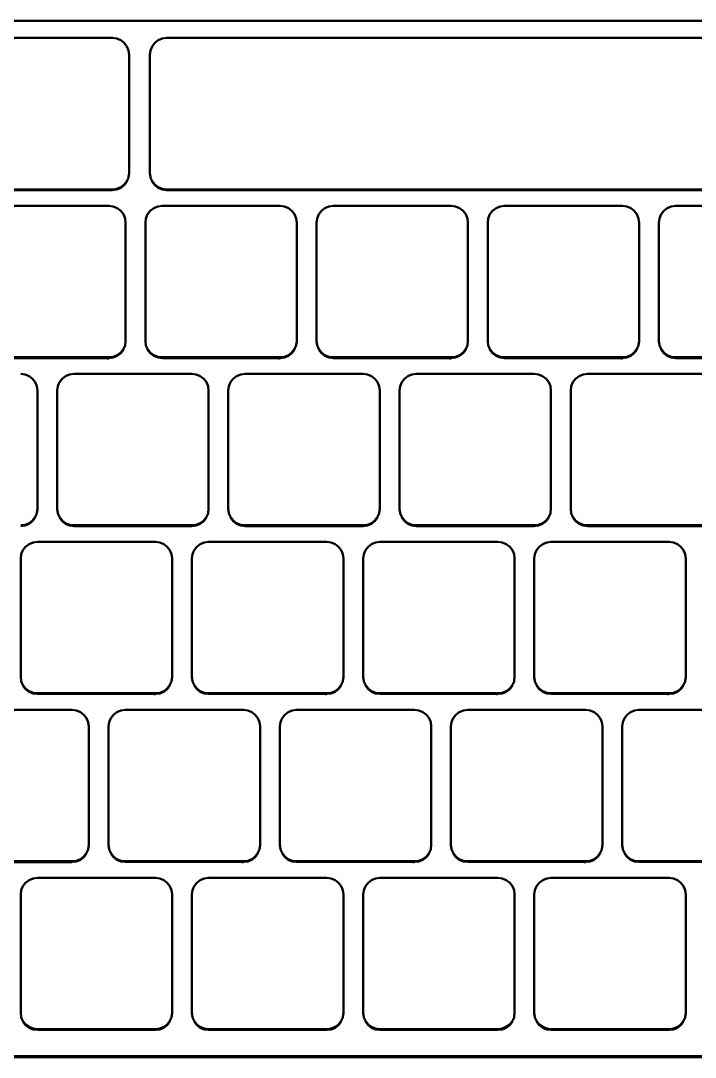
# Model space of a CAD drawing. Header units: millimetres. Extents: x 0 to 460473, y -68369 to 85219.
# Drawn here: x 228476.5 to 228551.7, y -33081 to -32965.4 of the extents above; entities that cross this region are included whole.
import ezdxf

# ---------------------------------------------------------------- set-up
doc = ezdxf.new("R2010")
doc.units = ezdxf.units.MM
doc.header["$LTSCALE"] = 50
doc.layers.add('fur', color=6, linetype='Continuous')

msp = doc.modelspace()

# ---------------------------------------------------------------- linework, layer by layer
at = {"layer": 'fur', "color": 40, "lineweight": 50, "true_color": 0xf8d731}
for p, q in [((228679.43591157, -32965.44589769), (228414.8865523, -32965.44589769)), ((228486.70465612, -32967.37184778), (228468.63289691, -32967.37184778)), ((228487.18712598, -32967.43529031), (228486.70465612, -32967.37184778)), ((228487.63671631, -32967.6212944), (228487.18712598, -32967.43529031)), ((228488.02278829, -32967.91718417), (228487.63671631, -32967.6212944)), ((228488.31903174, -32968.30279523), (228488.02278829, -32967.91718417)), ((228491.11852129, -32968.30279523), (228491.41476474, -32967.91718417)), ((228491.41476474, -32967.91718417), (228491.80083671, -32967.6212944)), ((228491.80083671, -32967.6212944), (228492.25042705, -32967.43529031)), ((228492.25042705, -32967.43529031), (228492.73289691, -32967.37184778)), ((228582.30465612, -32967.37184778), (228492.73289691, -32967.37184778)), ((228488.50525815, -32968.75184882), (228488.31903174, -32968.30279523)), ((228488.56877651, -32969.23374268), (228488.50525815, -32968.75184882)), ((228490.86877651, -32969.23374268), (228490.93229487, -32968.75184882)), ((228490.93229487, -32968.75184882), (228491.11852129, -32968.30279523)), ((228488.56877651, -32982.46793624), (228488.56877651, -32969.23374268)), ((228490.86877651, -32969.23374268), (228490.86877651, -32982.46793624)), ((228488.31903174, -32983.32072406), (228488.50525815, -32982.9498301)), ((228488.50525815, -32982.87167047), (228488.56877651, -32982.46793624)), ((228488.50525815, -32982.9498301), (228488.50525815, -32982.87167047)), ((228490.86877651, -32982.46793624), (228490.93229487, -32982.87167047)), ((228490.93229487, -32982.87167047), (228490.93229487, -32982.9498301)), ((228490.93229487, -32982.9498301), (228491.11852129, -32983.32072406)), ((228487.18712598, -32984.18822898), (228487.63671631, -32984.00222489)), ((228487.18712598, -32984.26638861), (228487.63671631, -32984.08038452)), ((228487.63671631, -32984.00222489), (228488.02278829, -32983.70633512)), ((228487.63671631, -32984.08038452), (228488.02278829, -32983.78449475)), ((228488.02278829, -32983.70633512), (228488.31903174, -32983.32072406)), ((228488.02278829, -32983.78449475), (228488.31903174, -32983.39888369)), ((228488.31903174, -32983.39888369), (228488.31903174, -32983.32072406)), ((228491.11852129, -32983.32072406), (228491.41476474, -32983.70633512)), ((228491.11852129, -32983.32072406), (228491.11852129, -32983.39888369)), ((228491.11852129, -32983.39888369), (228491.41476474, -32983.78449475)), ((228491.41476474, -32983.70633512), (228491.80083671, -32984.00222489)), ((228491.41476474, -32983.78449475), (228491.80083671, -32984.08038452)), ((228491.80083671, -32984.00222489), (228492.25042705, -32984.18822898)), ((228491.80083671, -32984.08038452), (228492.25042705, -32984.26638861)), ((228468.63289691, -32984.25167151), (228486.70465612, -32984.25167151)), ((228468.63289691, -32984.32983114), (228486.70465612, -32984.32983114)), ((228486.70465612, -32984.25167151), (228487.18712598, -32984.18822898)), ((228486.70465612, -32984.32983114), (228487.18712598, -32984.26638861)), ((228492.25042705, -32984.18822898), (228492.73289691, -32984.25167151)), ((228492.25042705, -32984.26638861), (228492.73289691, -32984.32983114)), ((228492.73289691, -32984.25167151), (228582.30465612, -32984.25167151)), ((228492.73289691, -32984.32983114), (228582.30465612, -32984.32983114)), ((228486.30465612, -32986.1052243), (228473.13289691, -32986.1052243)), ((228486.78712598, -32986.16866683), (228486.30465612, -32986.1052243)), ((228487.23671631, -32986.35467092), (228486.78712598, -32986.16866683)), ((228487.62278829, -32986.65056069), (228487.23671631, -32986.35467092)), ((228490.91476474, -32986.65056069), (228491.30083671, -32986.35467092)), ((228491.30083671, -32986.35467092), (228491.75042705, -32986.16866683)), ((228491.75042705, -32986.16866683), (228492.23289691, -32986.1052243)), ((228505.40465612, -32986.1052243), (228492.23289691, -32986.1052243)), ((228505.88712598, -32986.16866683), (228505.40465612, -32986.1052243)), ((228506.33671631, -32986.35467092), (228505.88712598, -32986.16866683)), ((228506.72278829, -32986.65056069), (228506.33671631, -32986.35467092)), ((228510.01476474, -32986.65056069), (228510.40083671, -32986.35467092)), ((228510.40083671, -32986.35467092), (228510.85042705, -32986.16866683)), ((228510.85042705, -32986.16866683), (228511.33289691, -32986.1052243)), ((228524.50465612, -32986.1052243), (228511.33289691, -32986.1052243)), ((228524.98712598, -32986.16866683), (228524.50465612, -32986.1052243)), ((228525.43671631, -32986.35467092), (228524.98712598, -32986.16866683)), ((228525.82278829, -32986.65056069), (228525.43671631, -32986.35467092)), ((228529.11476474, -32986.65056069), (228529.50083671, -32986.35467092)), ((228529.50083671, -32986.35467092), (228529.95042705, -32986.16866683)), ((228529.95042705, -32986.16866683), (228530.43289691, -32986.1052243)), ((228543.60465612, -32986.1052243), (228530.43289691, -32986.1052243)), ((228544.08712598, -32986.16866683), (228543.60465612, -32986.1052243)), ((228544.53671631, -32986.35467092), (228544.08712598, -32986.16866683)), ((228544.92278829, -32986.65056069), (228544.53671631, -32986.35467092)), ((228548.21476474, -32986.65056069), (228548.60083671, -32986.35467092)), ((228548.60083671, -32986.35467092), (228549.05042705, -32986.16866683)), ((228549.05042705, -32986.16866683), (228549.53289691, -32986.1052243)), ((228562.70465612, -32986.1052243), (228549.53289691, -32986.1052243)), ((228487.91903174, -32987.03617175), (228487.62278829, -32986.65056069)), ((228488.10525815, -32987.48522534), (228487.91903174, -32987.03617175)), ((228488.16877651, -32987.96711919), (228488.10525815, -32987.48522534)), ((228490.36877651, -32987.96711919), (228490.43229487, -32987.48522534)), ((228490.43229487, -32987.48522534), (228490.61852129, -32987.03617175)), ((228490.61852129, -32987.03617175), (228490.91476474, -32986.65056069)), ((228507.01903174, -32987.03617175), (228506.72278829, -32986.65056069)), ((228507.20525815, -32987.48522534), (228507.01903174, -32987.03617175)), ((228507.26877651, -32987.96711919), (228507.20525815, -32987.48522534)), ((228509.46877651, -32987.96711919), (228509.53229488, -32987.48522534)), ((228509.53229488, -32987.48522534), (228509.71852129, -32987.03617175)), ((228509.71852129, -32987.03617175), (228510.01476474, -32986.65056069)), ((228526.11903174, -32987.03617175), (228525.82278829, -32986.65056069)), ((228526.30525815, -32987.48522534), (228526.11903174, -32987.03617175)), ((228526.36877651, -32987.96711919), (228526.30525815, -32987.48522534)), ((228528.56877651, -32987.96711919), (228528.63229487, -32987.48522534)), ((228528.63229487, -32987.48522534), (228528.81852129, -32987.03617175)), ((228528.81852129, -32987.03617175), (228529.11476474, -32986.65056069)), ((228545.21903174, -32987.03617175), (228544.92278829, -32986.65056069)), ((228545.40525815, -32987.48522534), (228545.21903174, -32987.03617175)), ((228545.46877651, -32987.96711919), (228545.40525815, -32987.48522534)), ((228547.66877651, -32987.96711919), (228547.73229487, -32987.48522534)), ((228547.73229487, -32987.48522534), (228547.91852129, -32987.03617175)), ((228547.91852129, -32987.03617175), (228548.21476474, -32986.65056069)), ((228488.16877651, -33001.20131276), (228488.16877651, -32987.96711919)), ((228490.36877651, -33001.20131276), (228490.36877651, -32987.96711919)), ((228507.26877651, -33001.20131276), (228507.26877651, -32987.96711919)), ((228509.46877651, -32987.96711919), (228509.46877651, -33001.20131276)), ((228526.36877651, -33001.20131276), (228526.36877651, -32987.96711919)), ((228528.56877651, -32987.96711919), (228528.56877651, -33001.20131276)), ((228545.46877651, -32987.96711919), (228545.46877651, -33001.20131276)), ((228547.66877651, -33001.20131276), (228547.66877651, -32987.96711919)), ((228488.10525815, -33001.60504699), (228488.16877651, -33001.20131276)), ((228490.36877651, -33001.20131276), (228490.43229487, -33001.60504699)), ((228507.20525815, -33001.60504699), (228507.26877651, -33001.20131276)), ((228509.46877651, -33001.20131276), (228509.53229488, -33001.60504699)), ((228526.30525815, -33001.60504699), (228526.36877651, -33001.20131276)), ((228528.56877651, -33001.20131276), (228528.63229487, -33001.60504699)), ((228545.40525815, -33001.60504699), (228545.46877651, -33001.20131276)), ((228547.66877651, -33001.20131276), (228547.73229487, -33001.60504699)), ((228487.23671631, -33002.73560141), (228487.62278829, -33002.43971163)), ((228487.23671631, -33002.81376104), (228487.62278829, -33002.51787127)), ((228487.62278829, -33002.43971163), (228487.91903174, -33002.05410058)), ((228487.62278829, -33002.51787127), (228487.91903174, -33002.13226021)), ((228487.91903174, -33002.05410058), (228488.10525815, -33001.68320662)), ((228487.91903174, -33002.13226021), (228487.91903174, -33002.05410058)), ((228488.10525815, -33001.68320662), (228488.10525815, -33001.60504699)), ((228490.43229487, -33001.60504699), (228490.43229487, -33001.68320662)), ((228490.43229487, -33001.68320662), (228490.61852129, -33002.05410058)), ((228490.61852129, -33002.05410058), (228490.91476474, -33002.43971163)), ((228490.61852129, -33002.05410058), (228490.61852129, -33002.13226021)), ((228490.61852129, -33002.13226021), (228490.91476474, -33002.51787127)), ((228490.91476474, -33002.43971163), (228491.30083671, -33002.73560141)), ((228490.91476474, -33002.51787127), (228491.30083671, -33002.81376104)), ((228506.33671631, -33002.73560141), (228506.72278829, -33002.43971163)), ((228506.33671631, -33002.81376104), (228506.72278829, -33002.51787127)), ((228506.72278829, -33002.43971163), (228507.01903174, -33002.05410058)), ((228506.72278829, -33002.51787127), (228507.01903174, -33002.13226021)), ((228507.01903174, -33002.05410058), (228507.20525815, -33001.68320662)), ((228507.01903174, -33002.13226021), (228507.01903174, -33002.05410058)), ((228507.20525815, -33001.68320662), (228507.20525815, -33001.60504699)), ((228509.53229488, -33001.60504699), (228509.53229488, -33001.68320662)), ((228509.53229488, -33001.68320662), (228509.71852129, -33002.05410058)), ((228509.71852129, -33002.05410058), (228510.01476474, -33002.43971163)), ((228509.71852129, -33002.05410058), (228509.71852129, -33002.13226021)), ((228509.71852129, -33002.13226021), (228510.01476474, -33002.51787127)), ((228510.01476474, -33002.43971163), (228510.40083671, -33002.73560141)), ((228510.01476474, -33002.51787127), (228510.40083671, -33002.81376104)), ((228525.43671631, -33002.73560141), (228525.82278829, -33002.43971163)), ((228525.43671631, -33002.81376104), (228525.82278829, -33002.51787127)), ((228525.82278829, -33002.43971163), (228526.11903174, -33002.05410058)), ((228525.82278829, -33002.51787127), (228526.11903174, -33002.13226021)), ((228526.11903174, -33002.05410058), (228526.30525815, -33001.68320662)), ((228526.11903174, -33002.13226021), (228526.11903174, -33002.05410058)), ((228526.30525815, -33001.68320662), (228526.30525815, -33001.60504699)), ((228528.63229487, -33001.60504699), (228528.63229487, -33001.68320662)), ((228528.63229487, -33001.68320662), (228528.81852129, -33002.05410058)), ((228528.81852129, -33002.05410058), (228529.11476474, -33002.43971163)), ((228528.81852129, -33002.05410058), (228528.81852129, -33002.13226021)), ((228528.81852129, -33002.13226021), (228529.11476474, -33002.51787127)), ((228529.11476474, -33002.43971163), (228529.50083671, -33002.73560141)), ((228529.11476474, -33002.51787127), (228529.50083671, -33002.81376104)), ((228544.53671631, -33002.73560141), (228544.92278829, -33002.43971163)), ((228544.53671631, -33002.81376104), (228544.92278829, -33002.51787127)), ((228544.92278829, -33002.43971163), (228545.21903174, -33002.05410058)), ((228544.92278829, -33002.51787127), (228545.21903174, -33002.13226021)), ((228545.21903174, -33002.05410058), (228545.40525815, -33001.68320662)), ((228545.21903174, -33002.13226021), (228545.21903174, -33002.05410058)), ((228545.40525815, -33001.68320662), (228545.40525815, -33001.60504699)), ((228547.73229487, -33001.60504699), (228547.73229487, -33001.68320662)), ((228547.73229487, -33001.68320662), (228547.91852129, -33002.05410058)), ((228547.91852129, -33002.05410058), (228548.21476474, -33002.43971163)), ((228547.91852129, -33002.05410058), (228547.91852129, -33002.13226021)), ((228547.91852129, -33002.13226021), (228548.21476474, -33002.51787127)), ((228548.21476474, -33002.43971163), (228548.60083671, -33002.73560141)), ((228548.21476474, -33002.51787127), (228548.60083671, -33002.81376104)), ((228473.13289691, -33002.98504802), (228486.30465612, -33002.98504802)), ((228473.13289691, -33003.06320765), (228486.12307614, -33003.09740249)), ((228486.12307614, -33003.09740249), (228486.23244192, -33003.09740249)), ((228486.23244192, -33003.09740249), (228486.30465612, -33003.06320765)), ((228486.30465612, -33002.98504802), (228486.78712598, -33002.92160549)), ((228486.30465612, -33003.06320765), (228486.78712598, -33002.99976512)), ((228486.78712598, -33002.92160549), (228487.23671631, -33002.73560141)), ((228486.78712598, -33002.99976512), (228487.23671631, -33002.81376104)), ((228491.30083671, -33002.73560141), (228491.75042705, -33002.92160549)), ((228491.30083671, -33002.81376104), (228491.75042705, -33002.99976512)), ((228491.75042705, -33002.92160549), (228492.23289691, -33002.98504802)), ((228491.75042705, -33002.99976512), (228492.23289691, -33003.06320765)), ((228492.23289691, -33002.98504802), (228505.40465612, -33002.98504802)), ((228492.23289691, -33003.06320765), (228505.22307614, -33003.09740249)), ((228505.22307614, -33003.09740249), (228505.33244192, -33003.09740249)), ((228505.33244192, -33003.09740249), (228505.40465612, -33003.06320765)), ((228505.40465612, -33002.98504802), (228505.88712598, -33002.92160549)), ((228505.40465612, -33003.06320765), (228505.88712598, -33002.99976512)), ((228505.88712598, -33002.92160549), (228506.33671631, -33002.73560141)), ((228505.88712598, -33002.99976512), (228506.33671631, -33002.81376104)), ((228510.40083671, -33002.73560141), (228510.85042705, -33002.92160549)), ((228510.40083671, -33002.81376104), (228510.85042705, -33002.99976512)), ((228510.85042705, -33002.92160549), (228511.33289691, -33002.98504802)), ((228510.85042705, -33002.99976512), (228511.33289691, -33003.06320765)), ((228511.33289691, -33002.98504802), (228524.50465612, -33002.98504802)), ((228511.33289691, -33003.06320765), (228524.32307614, -33003.09740249)), ((228524.32307614, -33003.09740249), (228524.43244192, -33003.09740249)), ((228524.43244192, -33003.09740249), (228524.50465612, -33003.06320765)), ((228524.50465612, -33002.98504802), (228524.98712598, -33002.92160549)), ((228524.50465612, -33003.06320765), (228524.98712598, -33002.99976512)), ((228524.98712598, -33002.92160549), (228525.43671631, -33002.73560141)), ((228524.98712598, -33002.99976512), (228525.43671631, -33002.81376104)), ((228529.50083671, -33002.73560141), (228529.95042705, -33002.92160549)), ((228529.50083671, -33002.81376104), (228529.95042705, -33002.99976512)), ((228529.95042705, -33002.92160549), (228530.43289691, -33002.98504802)), ((228529.95042705, -33002.99976512), (228530.43289691, -33003.06320765)), ((228530.43289691, -33002.98504802), (228543.60465612, -33002.98504802)), ((228530.43289691, -33003.06320765), (228543.42307614, -33003.09740249)), ((228543.42307614, -33003.09740249), (228543.53244192, -33003.09740249)), ((228543.53244192, -33003.09740249), (228543.60465612, -33003.06320765)), ((228543.60465612, -33002.98504802), (228544.08712598, -33002.92160549)), ((228543.60465612, -33003.06320765), (228544.08712598, -33002.99976512)), ((228544.08712598, -33002.92160549), (228544.53671631, -33002.73560141)), ((228544.08712598, -33002.99976512), (228544.53671631, -33002.81376104)), ((228548.60083671, -33002.73560141), (228549.05042705, -33002.92160549)), ((228548.60083671, -33002.81376104), (228549.05042705, -33002.99976512)), ((228549.05042705, -33002.92160549), (228549.53289691, -33002.98504802)), ((228549.05042705, -33002.99976512), (228549.53289691, -33003.06320765)), ((228549.53289691, -33002.98504802), (228562.70465612, -33002.98504802)), ((228549.53289691, -33003.06320765), (228562.52307614, -33003.09740249)), ((228476.94446911, -33004.90204335), (228476.46199925, -33004.83860082)), ((228477.39405945, -33005.08804743), (228476.94446911, -33004.90204335)), ((228481.45817985, -33005.08804743), (228481.90777019, -33004.90204335)), ((228481.90777019, -33004.90204335), (228482.39024005, -33004.83860082)), ((228495.56199925, -33004.83860082), (228482.39024005, -33004.83860082)), ((228496.04446911, -33004.90204335), (228495.56199925, -33004.83860082)), ((228496.49405945, -33005.08804743), (228496.04446911, -33004.90204335)), ((228500.55817985, -33005.08804743), (228501.00777019, -33004.90204335)), ((228501.00777019, -33004.90204335), (228501.49024005, -33004.83860082)), ((228514.66199925, -33004.83860082), (228501.49024005, -33004.83860082)), ((228515.14446911, -33004.90204335), (228514.66199925, -33004.83860082)), ((228515.59405945, -33005.08804743), (228515.14446911, -33004.90204335)), ((228519.65817985, -33005.08804743), (228520.10777019, -33004.90204335)), ((228520.10777019, -33004.90204335), (228520.59024005, -33004.83860082)), ((228533.76199925, -33004.83860082), (228520.59024005, -33004.83860082)), ((228534.24446911, -33004.90204335), (228533.76199925, -33004.83860082)), ((228534.69405945, -33005.08804743), (228534.24446911, -33004.90204335)), ((228538.75817985, -33005.08804743), (228539.20777019, -33004.90204335)), ((228539.20777019, -33004.90204335), (228539.69024005, -33004.83860082)), ((228552.86199925, -33004.83860082), (228539.69024005, -33004.83860082)), ((228477.78013143, -33005.38393721), (228477.39405945, -33005.08804743)), ((228478.07637487, -33005.76954826), (228477.78013143, -33005.38393721)), ((228478.26260129, -33006.21860185), (228478.07637487, -33005.76954826)), ((228480.58963801, -33006.21860185), (228480.77586443, -33005.76954826)), ((228480.77586443, -33005.76954826), (228481.07210787, -33005.38393721)), ((228481.07210787, -33005.38393721), (228481.45817985, -33005.08804743)), ((228496.88013143, -33005.38393721), (228496.49405945, -33005.08804743)), ((228497.17637487, -33005.76954826), (228496.88013143, -33005.38393721)), ((228497.36260129, -33006.21860185), (228497.17637487, -33005.76954826)), ((228499.68963801, -33006.21860185), (228499.87586443, -33005.76954826)), ((228499.87586443, -33005.76954826), (228500.17210787, -33005.38393721)), ((228500.17210787, -33005.38393721), (228500.55817985, -33005.08804743)), ((228515.98013143, -33005.38393721), (228515.59405945, -33005.08804743)), ((228516.27637487, -33005.76954826), (228515.98013143, -33005.38393721)), ((228516.46260129, -33006.21860185), (228516.27637487, -33005.76954826)), ((228518.78963801, -33006.21860185), (228518.97586443, -33005.76954826)), ((228518.97586443, -33005.76954826), (228519.27210787, -33005.38393721)), ((228519.27210787, -33005.38393721), (228519.65817985, -33005.08804743)), ((228535.08013143, -33005.38393721), (228534.69405945, -33005.08804743)), ((228535.37637487, -33005.76954826), (228535.08013143, -33005.38393721)), ((228535.56260129, -33006.21860185), (228535.37637487, -33005.76954826)), ((228537.88963801, -33006.21860185), (228538.07586443, -33005.76954826)), ((228538.07586443, -33005.76954826), (228538.37210787, -33005.38393721)), ((228538.37210787, -33005.38393721), (228538.75817985, -33005.08804743)), ((228478.32611965, -33006.70049571), (228478.26260129, -33006.21860185)), ((228478.32611965, -33019.93468928), (228478.32611965, -33006.70049571)), ((228480.52611965, -33006.70049571), (228480.58963801, -33006.21860185)), ((228480.52611965, -33019.93468928), (228480.52611965, -33006.70049571)), ((228497.42611965, -33006.70049571), (228497.36260129, -33006.21860185)), ((228497.42611965, -33019.93468928), (228497.42611965, -33006.70049571)), ((228499.62611965, -33006.70049571), (228499.68963801, -33006.21860185)), ((228499.62611965, -33006.70049571), (228499.62611965, -33019.93468928)), ((228516.52611965, -33006.70049571), (228516.46260129, -33006.21860185)), ((228516.52611965, -33006.70049571), (228516.52611965, -33019.93468928)), ((228518.72611965, -33006.70049571), (228518.78963801, -33006.21860185)), ((228518.72611965, -33006.70049571), (228518.72611965, -33019.93468928)), ((228535.62611965, -33006.70049571), (228535.56260129, -33006.21860185)), ((228535.62611965, -33006.70049571), (228535.62611965, -33019.93468928)), ((228537.82611965, -33006.70049571), (228537.88963801, -33006.21860185)), ((228537.82611965, -33006.70049571), (228537.82611965, -33019.93468928)), ((228478.26260129, -33020.3384235), (228478.32611965, -33019.93468928)), ((228480.52611965, -33019.93468928), (228480.58963801, -33020.3384235)), ((228497.36260129, -33020.3384235), (228497.42611965, -33019.93468928)), ((228499.62611965, -33019.93468928), (228499.68963801, -33020.3384235)), ((228516.46260129, -33020.3384235), (228516.52611965, -33019.93468928)), ((228518.72611965, -33019.93468928), (228518.78963801, -33020.3384235)), ((228535.56260129, -33020.3384235), (228535.62611965, -33019.93468928)), ((228537.82611965, -33019.93468928), (228537.88963801, -33020.3384235)), ((228477.78013143, -33021.17308815), (228478.07637487, -33020.78747709)), ((228477.78013143, -33021.25124778), (228478.07637487, -33020.86563672)), ((228478.07637487, -33020.78747709), (228478.26260129, -33020.41658314)), ((228478.07637487, -33020.86563672), (228478.07637487, -33020.78747709)), ((228478.26260129, -33020.41658314), (228478.26260129, -33020.3384235)), ((228480.58963801, -33020.3384235), (228480.58963801, -33020.41658314)), ((228480.58963801, -33020.41658314), (228480.77586443, -33020.78747709)), ((228480.77586443, -33020.78747709), (228481.07210787, -33021.17308815)), ((228480.77586443, -33020.78747709), (228480.77586443, -33020.86563672)), ((228480.77586443, -33020.86563672), (228481.07210787, -33021.25124778)), ((228496.88013143, -33021.17308815), (228497.17637487, -33020.78747709)), ((228496.88013143, -33021.25124778), (228497.17637487, -33020.86563672)), ((228497.17637487, -33020.78747709), (228497.36260129, -33020.41658314)), ((228497.17637487, -33020.86563672), (228497.17637487, -33020.78747709)), ((228497.36260129, -33020.41658314), (228497.36260129, -33020.3384235)), ((228499.68963801, -33020.3384235), (228499.68963801, -33020.41658314)), ((228499.68963801, -33020.41658314), (228499.87586443, -33020.78747709)), ((228499.87586443, -33020.78747709), (228500.17210787, -33021.17308815)), ((228499.87586443, -33020.78747709), (228499.87586443, -33020.86563672)), ((228499.87586443, -33020.86563672), (228500.17210787, -33021.25124778)), ((228515.98013143, -33021.17308815), (228516.27637487, -33020.78747709)), ((228515.98013143, -33021.25124778), (228516.27637487, -33020.86563672)), ((228516.27637487, -33020.78747709), (228516.46260129, -33020.41658314)), ((228516.27637487, -33020.86563672), (228516.27637487, -33020.78747709)), ((228516.46260129, -33020.41658314), (228516.46260129, -33020.3384235)), ((228518.78963801, -33020.3384235), (228518.78963801, -33020.41658314)), ((228518.78963801, -33020.41658314), (228518.97586443, -33020.78747709)), ((228518.97586443, -33020.78747709), (228519.27210787, -33021.17308815)), ((228518.97586443, -33020.78747709), (228518.97586443, -33020.86563672)), ((228518.97586443, -33020.86563672), (228519.27210787, -33021.25124778)), ((228535.08013143, -33021.17308815), (228535.37637487, -33020.78747709)), ((228535.08013143, -33021.25124778), (228535.37637487, -33020.86563672)), ((228535.37637487, -33020.78747709), (228535.56260129, -33020.41658314)), ((228535.37637487, -33020.86563672), (228535.37637487, -33020.78747709)), ((228535.56260129, -33020.41658314), (228535.56260129, -33020.3384235)), ((228537.88963801, -33020.3384235), (228537.88963801, -33020.41658314)), ((228537.88963801, -33020.41658314), (228538.07586443, -33020.78747709)), ((228538.07586443, -33020.78747709), (228538.37210787, -33021.17308815)), ((228538.07586443, -33020.78747709), (228538.07586443, -33020.86563672)), ((228538.07586443, -33020.86563672), (228538.37210787, -33021.25124778)), ((228476.46199925, -33021.71842454), (228476.94446911, -33021.65498201)), ((228476.46199925, -33021.79658417), (228476.94446911, -33021.73314164)), ((228476.94446911, -33021.65498201), (228477.39405945, -33021.46897792)), ((228476.94446911, -33021.73314164), (228477.39405945, -33021.54713755)), ((228477.39405945, -33021.46897792), (228477.78013143, -33021.17308815)), ((228477.39405945, -33021.54713755), (228477.78013143, -33021.25124778)), ((228481.07210787, -33021.17308815), (228481.45817985, -33021.46897792)), ((228481.07210787, -33021.25124778), (228481.45817985, -33021.54713755)), ((228481.45817985, -33021.46897792), (228481.90777019, -33021.65498201)), ((228481.45817985, -33021.54713755), (228481.90777019, -33021.73314164)), ((228481.90777019, -33021.65498201), (228482.39024005, -33021.71842454)), ((228481.90777019, -33021.73314164), (228482.39024005, -33021.79658417)), ((228482.39024005, -33021.71842454), (228495.56199925, -33021.71842454)), ((228482.39024005, -33021.79658417), (228495.4871483, -33021.83077901)), ((228495.4871483, -33021.83077901), (228495.56199925, -33021.79658417)), ((228495.4871483, -33021.83077901), (228495.55755407, -33021.83077901)), ((228495.56199925, -33021.71842454), (228496.04446911, -33021.65498201)), ((228495.56199925, -33021.79658417), (228496.04446911, -33021.73314164)), ((228496.04446911, -33021.65498201), (228496.49405945, -33021.46897792)), ((228496.04446911, -33021.73314164), (228496.49405945, -33021.54713755)), ((228496.49405945, -33021.46897792), (228496.88013143, -33021.17308815)), ((228496.49405945, -33021.54713755), (228496.88013143, -33021.25124778)), ((228500.17210787, -33021.17308815), (228500.55817985, -33021.46897792)), ((228500.17210787, -33021.25124778), (228500.55817985, -33021.54713755)), ((228500.55817985, -33021.46897792), (228501.00777019, -33021.65498201)), ((228500.55817985, -33021.54713755), (228501.00777019, -33021.73314164)), ((228501.00777019, -33021.65498201), (228501.49024005, -33021.71842454)), ((228501.00777019, -33021.73314164), (228501.49024005, -33021.79658417)), ((228501.49024005, -33021.71842454), (228514.66199925, -33021.71842454)), ((228501.49024005, -33021.79658417), (228514.5871483, -33021.83077901)), ((228514.5871483, -33021.83077901), (228514.66199925, -33021.79658417)), ((228514.5871483, -33021.83077901), (228514.65755407, -33021.83077901)), ((228514.66199925, -33021.71842454), (228515.14446911, -33021.65498201)), ((228514.66199925, -33021.79658417), (228515.14446911, -33021.73314164)), ((228515.14446911, -33021.65498201), (228515.59405945, -33021.46897792)), ((228515.14446911, -33021.73314164), (228515.59405945, -33021.54713755)), ((228515.59405945, -33021.46897792), (228515.98013143, -33021.17308815)), ((228515.59405945, -33021.54713755), (228515.98013143, -33021.25124778)), ((228519.27210787, -33021.17308815), (228519.65817985, -33021.46897792)), ((228519.27210787, -33021.25124778), (228519.65817985, -33021.54713755)), ((228519.65817985, -33021.46897792), (228520.10777019, -33021.65498201)), ((228519.65817985, -33021.54713755), (228520.10777019, -33021.73314164)), ((228520.10777019, -33021.65498201), (228520.59024005, -33021.71842454)), ((228520.10777019, -33021.73314164), (228520.59024005, -33021.79658417)), ((228520.59024005, -33021.71842454), (228533.76199925, -33021.71842454)), ((228520.59024005, -33021.79658417), (228533.6871483, -33021.83077901)), ((228533.6871483, -33021.83077901), (228533.72295332, -33021.83077901)), ((228533.72295332, -33021.83077901), (228533.76199925, -33021.79658417)), ((228533.76199925, -33021.71842454), (228534.24446911, -33021.65498201)), ((228533.76199925, -33021.79658417), (228534.24446911, -33021.73314164)), ((228534.24446911, -33021.65498201), (228534.69405945, -33021.46897792)), ((228534.24446911, -33021.73314164), (228534.69405945, -33021.54713755)), ((228534.69405945, -33021.46897792), (228535.08013143, -33021.17308815)), ((228534.69405945, -33021.54713755), (228535.08013143, -33021.25124778)), ((228538.37210787, -33021.17308815), (228538.75817985, -33021.46897792)), ((228538.37210787, -33021.25124778), (228538.75817985, -33021.54713755)), ((228538.75817985, -33021.46897792), (228539.20777019, -33021.65498201)), ((228538.75817985, -33021.54713755), (228539.20777019, -33021.73314164)), ((228539.20777019, -33021.65498201), (228539.69024005, -33021.71842454)), ((228539.20777019, -33021.73314164), (228539.69024005, -33021.79658417)), ((228539.69024005, -33021.71842454), (228552.86199925, -33021.71842454)), ((228539.69024005, -33021.79658417), (228552.7871483, -33021.83077901)), ((228476.53229488, -33024.95197837), (228476.71852129, -33024.50292478)), ((228476.71852129, -33024.50292478), (228477.01476474, -33024.11731372)), ((228477.01476474, -33024.11731372), (228477.40083671, -33023.82142395)), ((228477.40083671, -33023.82142395), (228477.85042705, -33023.63541986)), ((228477.85042705, -33023.63541986), (228478.33289691, -33023.57197733)), ((228491.50465612, -33023.57197733), (228478.33289691, -33023.57197733)), ((228491.98712598, -33023.63541986), (228491.50465612, -33023.57197733)), ((228492.43671631, -33023.82142395), (228491.98712598, -33023.63541986)), ((228492.82278829, -33024.11731372), (228492.43671631, -33023.82142395)), ((228493.11903174, -33024.50292478), (228492.82278829, -33024.11731372)), ((228493.30525815, -33024.95197837), (228493.11903174, -33024.50292478)), ((228495.63229487, -33024.95197837), (228495.81852129, -33024.50292478)), ((228495.81852129, -33024.50292478), (228496.11476474, -33024.11731372)), ((228496.11476474, -33024.11731372), (228496.50083671, -33023.82142395)), ((228496.50083671, -33023.82142395), (228496.95042705, -33023.63541986)), ((228496.95042705, -33023.63541986), (228497.43289691, -33023.57197733)), ((228510.60465612, -33023.57197733), (228497.43289691, -33023.57197733)), ((228511.08712598, -33023.63541986), (228510.60465612, -33023.57197733)), ((228511.53671631, -33023.82142395), (228511.08712598, -33023.63541986)), ((228511.92278829, -33024.11731372), (228511.53671631, -33023.82142395)), ((228512.21903174, -33024.50292478), (228511.92278829, -33024.11731372)), ((228512.40525815, -33024.95197837), (228512.21903174, -33024.50292478)), ((228514.73229487, -33024.95197837), (228514.91852129, -33024.50292478)), ((228514.91852129, -33024.50292478), (228515.21476474, -33024.11731372)), ((228515.21476474, -33024.11731372), (228515.60083671, -33023.82142395)), ((228515.60083671, -33023.82142395), (228516.05042705, -33023.63541986)), ((228516.05042705, -33023.63541986), (228516.53289691, -33023.57197733)), ((228529.70465612, -33023.57197733), (228516.53289691, -33023.57197733)), ((228530.18712598, -33023.63541986), (228529.70465612, -33023.57197733)), ((228530.63671631, -33023.82142395), (228530.18712598, -33023.63541986)), ((228531.02278829, -33024.11731372), (228530.63671631, -33023.82142395)), ((228531.31903174, -33024.50292478), (228531.02278829, -33024.11731372)), ((228531.50525815, -33024.95197837), (228531.31903174, -33024.50292478)), ((228533.83229487, -33024.95197837), (228534.01852129, -33024.50292478)), ((228534.01852129, -33024.50292478), (228534.31476474, -33024.11731372)), ((228534.31476474, -33024.11731372), (228534.70083671, -33023.82142395)), ((228534.70083671, -33023.82142395), (228535.15042705, -33023.63541986)), ((228535.15042705, -33023.63541986), (228535.63289691, -33023.57197733)), ((228548.80465612, -33023.57197733), (228535.63289691, -33023.57197733)), ((228549.28712598, -33023.63541986), (228548.80465612, -33023.57197733)), ((228549.73671631, -33023.82142395), (228549.28712598, -33023.63541986)), ((228550.12278829, -33024.11731372), (228549.73671631, -33023.82142395)), ((228550.41903174, -33024.50292478), (228550.12278829, -33024.11731372)), ((228550.60525815, -33024.95197837), (228550.41903174, -33024.50292478)), ((228476.46877651, -33025.43387223), (228476.53229488, -33024.95197837)), ((228476.46877651, -33025.43387223), (228476.46877651, -33038.66806579)), ((228493.36877651, -33025.43387223), (228493.30525815, -33024.95197837)), ((228493.36877651, -33025.43387223), (228493.36877651, -33038.66806579)), ((228495.56877651, -33025.43387223), (228495.63229487, -33024.95197837)), ((228495.56877651, -33025.43387223), (228495.56877651, -33038.66806579)), ((228512.46877651, -33025.43387223), (228512.40525815, -33024.95197837)), ((228512.46877651, -33025.43387223), (228512.46877651, -33038.66806579)), ((228514.66877651, -33025.43387223), (228514.73229487, -33024.95197837)), ((228514.66877651, -33025.43387223), (228514.66877651, -33038.66806579)), ((228531.56877651, -33025.43387223), (228531.50525815, -33024.95197837)), ((228531.56877651, -33025.43387223), (228531.56877651, -33038.66806579)), ((228533.76877651, -33025.43387223), (228533.83229487, -33024.95197837)), ((228533.76877651, -33025.43387223), (228533.76877651, -33038.66806579)), ((228550.66877651, -33025.43387223), (228550.60525815, -33024.95197837)), ((228550.66877651, -33025.43387223), (228550.66877651, -33038.66806579)), ((228476.46877651, -33038.66806579), (228476.53229488, -33039.07180002)), ((228476.53229488, -33039.07180002), (228476.53229488, -33039.14995965)), ((228476.53229488, -33039.14995965), (228476.71852129, -33039.52085361)), ((228476.71852129, -33039.52085361), (228477.01476474, -33039.90646467)), ((228476.71852129, -33039.52085361), (228476.71852129, -33039.59901324)), ((228476.71852129, -33039.59901324), (228477.01476474, -33039.9846243)), ((228492.82278829, -33039.90646467), (228493.11903174, -33039.52085361)), ((228492.82278829, -33039.9846243), (228493.11903174, -33039.59901324)), ((228493.11903174, -33039.52085361), (228493.30525815, -33039.14995965)), ((228493.11903174, -33039.59901324), (228493.11903174, -33039.52085361)), ((228493.30525815, -33039.07180002), (228493.36877651, -33038.66806579)), ((228493.30525815, -33039.14995965), (228493.30525815, -33039.07180002)), ((228495.56877651, -33038.66806579), (228495.63229487, -33039.07180002)), ((228495.63229487, -33039.07180002), (228495.63229487, -33039.14995965)), ((228495.63229487, -33039.14995965), (228495.81852129, -33039.52085361)), ((228495.81852129, -33039.52085361), (228496.11476474, -33039.90646467)), ((228495.81852129, -33039.52085361), (228495.81852129, -33039.59901324)), ((228495.81852129, -33039.59901324), (228496.11476474, -33039.9846243)), ((228511.92278829, -33039.90646467), (228512.21903174, -33039.52085361)), ((228511.92278829, -33039.9846243), (228512.21903174, -33039.59901324)), ((228512.21903174, -33039.52085361), (228512.40525815, -33039.14995965)), ((228512.21903174, -33039.59901324), (228512.21903174, -33039.52085361)), ((228512.40525815, -33039.07180002), (228512.46877651, -33038.66806579)), ((228512.40525815, -33039.14995965), (228512.40525815, -33039.07180002)), ((228514.66877651, -33038.66806579), (228514.73229487, -33039.07180002)), ((228514.73229487, -33039.07180002), (228514.73229487, -33039.14995965)), ((228514.73229487, -33039.14995965), (228514.91852129, -33039.52085361)), ((228514.91852129, -33039.52085361), (228515.21476474, -33039.90646467)), ((228514.91852129, -33039.52085361), (228514.91852129, -33039.59901324)), ((228514.91852129, -33039.59901324), (228515.21476474, -33039.9846243)), ((228531.02278829, -33039.90646467), (228531.31903174, -33039.52085361)), ((228531.02278829, -33039.9846243), (228531.31903174, -33039.59901324)), ((228531.31903174, -33039.52085361), (228531.50525815, -33039.14995965)), ((228531.31903174, -33039.59901324), (228531.31903174, -33039.52085361)), ((228531.50525815, -33039.07180002), (228531.56877651, -33038.66806579)), ((228531.50525815, -33039.14995965), (228531.50525815, -33039.07180002)), ((228533.76877651, -33038.66806579), (228533.83229487, -33039.07180002)), ((228533.83229487, -33039.07180002), (228533.83229487, -33039.14995965)), ((228533.83229487, -33039.14995965), (228534.01852129, -33039.52085361)), ((228534.01852129, -33039.52085361), (228534.31476474, -33039.90646467)), ((228534.01852129, -33039.52085361), (228534.01852129, -33039.59901324)), ((228534.01852129, -33039.59901324), (228534.31476474, -33039.9846243)), ((228550.12278829, -33039.90646467), (228550.41903174, -33039.52085361)), ((228550.12278829, -33039.9846243), (228550.41903174, -33039.59901324)), ((228550.41903174, -33039.52085361), (228550.60525815, -33039.14995965)), ((228550.41903174, -33039.59901324), (228550.41903174, -33039.52085361)), ((228550.60525815, -33039.07180002), (228550.66877651, -33038.66806579)), ((228550.60525815, -33039.14995965), (228550.60525815, -33039.07180002)), ((228477.01476474, -33039.90646467), (228477.40083671, -33040.20235444)), ((228477.01476474, -33039.9846243), (228477.40083671, -33040.28051407)), ((228477.40083671, -33040.20235444), (228477.85042705, -33040.38835853)), ((228477.40083671, -33040.28051407), (228477.85042705, -33040.46651816)), ((228477.85042705, -33040.38835853), (228478.33289691, -33040.45180106)), ((228477.85042705, -33040.46651816), (228478.33289691, -33040.52996069)), ((228478.33289691, -33040.45180106), (228491.50465612, -33040.45180106)), ((228478.33289691, -33040.52996069), (228491.33308722, -33040.56415553)), ((228491.33308722, -33040.56415553), (228491.442453, -33040.56415553)), ((228491.442453, -33040.56415553), (228491.50465612, -33040.52996069)), ((228491.50465612, -33040.45180106), (228491.98712598, -33040.38835853)), ((228491.50465612, -33040.52996069), (228491.98712598, -33040.46651816)), ((228491.98712598, -33040.38835853), (228492.43671631, -33040.20235444)), ((228491.98712598, -33040.46651816), (228492.43671631, -33040.28051407)), ((228492.43671631, -33040.20235444), (228492.82278829, -33039.90646467)), ((228492.43671631, -33040.28051407), (228492.82278829, -33039.9846243)), ((228496.11476474, -33039.90646467), (228496.50083671, -33040.20235444)), ((228496.11476474, -33039.9846243), (228496.50083671, -33040.28051407)), ((228496.50083671, -33040.20235444), (228496.95042705, -33040.38835853)), ((228496.50083671, -33040.28051407), (228496.95042705, -33040.46651816)), ((228496.95042705, -33040.38835853), (228497.43289691, -33040.45180106)), ((228496.95042705, -33040.46651816), (228497.43289691, -33040.52996069)), ((228497.43289691, -33040.45180106), (228510.60465612, -33040.45180106)), ((228497.43289691, -33040.52996069), (228510.43308722, -33040.56415553)), ((228510.43308722, -33040.56415553), (228510.542453, -33040.56415553)), ((228510.542453, -33040.56415553), (228510.60465612, -33040.52996069)), ((228510.60465612, -33040.45180106), (228511.08712598, -33040.38835853)), ((228510.60465612, -33040.52996069), (228511.08712598, -33040.46651816)), ((228511.08712598, -33040.38835853), (228511.53671631, -33040.20235444)), ((228511.08712598, -33040.46651816), (228511.53671631, -33040.28051407)), ((228511.53671631, -33040.20235444), (228511.92278829, -33039.90646467)), ((228511.53671631, -33040.28051407), (228511.92278829, -33039.9846243)), ((228515.21476474, -33039.90646467), (228515.60083671, -33040.20235444)), ((228515.21476474, -33039.9846243), (228515.60083671, -33040.28051407)), ((228515.60083671, -33040.20235444), (228516.05042705, -33040.38835853)), ((228515.60083671, -33040.28051407), (228516.05042705, -33040.46651816)), ((228516.05042705, -33040.38835853), (228516.53289691, -33040.45180106)), ((228516.05042705, -33040.46651816), (228516.53289691, -33040.52996069)), ((228516.53289691, -33040.45180106), (228529.70465612, -33040.45180106)), ((228516.53289691, -33040.52996069), (228529.53308722, -33040.56415553)), ((228529.53308722, -33040.56415553), (228529.642453, -33040.56415553)), ((228529.642453, -33040.56415553), (228529.70465612, -33040.52996069)), ((228529.70465612, -33040.45180106), (228530.18712598, -33040.38835853)), ((228529.70465612, -33040.52996069), (228530.18712598, -33040.46651816)), ((228530.18712598, -33040.38835853), (228530.63671631, -33040.20235444)), ((228530.18712598, -33040.46651816), (228530.63671631, -33040.28051407)), ((228530.63671631, -33040.20235444), (228531.02278829, -33039.90646467)), ((228530.63671631, -33040.28051407), (228531.02278829, -33039.9846243)), ((228534.31476474, -33039.90646467), (228534.70083671, -33040.20235444)), ((228534.31476474, -33039.9846243), (228534.70083671, -33040.28051407)), ((228534.70083671, -33040.20235444), (228535.15042705, -33040.38835853)), ((228534.70083671, -33040.28051407), (228535.15042705, -33040.46651816)), ((228535.15042705, -33040.38835853), (228535.63289691, -33040.45180106)), ((228535.15042705, -33040.46651816), (228535.63289691, -33040.52996069)), ((228535.63289691, -33040.45180106), (228548.80465612, -33040.45180106)), ((228535.63289691, -33040.52996069), (228548.63308722, -33040.56415553)), ((228548.63308722, -33040.56415553), (228548.742453, -33040.56415553)), ((228548.742453, -33040.56415553), (228548.80465612, -33040.52996069)), ((228548.80465612, -33040.45180106), (228549.28712598, -33040.38835853)), ((228548.80465612, -33040.52996069), (228549.28712598, -33040.46651816)), ((228549.28712598, -33040.38835853), (228549.73671631, -33040.20235444)), ((228549.28712598, -33040.46651816), (228549.73671631, -33040.28051407)), ((228549.73671631, -33040.20235444), (228550.12278829, -33039.90646467)), ((228549.73671631, -33040.28051407), (228550.12278829, -33039.9846243)), ((228482.20465612, -33042.30535385), (228469.03289691, -33042.30535385)), ((228482.68712598, -33042.36879638), (228482.20465612, -33042.30535385)), ((228483.13671631, -33042.55480047), (228482.68712598, -33042.36879638)), ((228483.52278829, -33042.85069024), (228483.13671631, -33042.55480047)), ((228483.81903174, -33043.2363013), (228483.52278829, -33042.85069024)), ((228486.51852129, -33043.2363013), (228486.81476474, -33042.85069024)), ((228486.81476474, -33042.85069024), (228487.20083671, -33042.55480047)), ((228487.20083671, -33042.55480047), (228487.65042705, -33042.36879638)), ((228487.65042705, -33042.36879638), (228488.13289691, -33042.30535385)), ((228501.30465612, -33042.30535385), (228488.13289691, -33042.30535385)), ((228501.78712598, -33042.36879638), (228501.30465612, -33042.30535385)), ((228502.23671631, -33042.55480047), (228501.78712598, -33042.36879638)), ((228502.62278829, -33042.85069024), (228502.23671631, -33042.55480047)), ((228502.91903174, -33043.2363013), (228502.62278829, -33042.85069024)), ((228505.61852129, -33043.2363013), (228505.91476474, -33042.85069024)), ((228505.91476474, -33042.85069024), (228506.30083671, -33042.55480047)), ((228506.30083671, -33042.55480047), (228506.75042705, -33042.36879638)), ((228506.75042705, -33042.36879638), (228507.23289691, -33042.30535385)), ((228520.40465612, -33042.30535385), (228507.23289691, -33042.30535385)), ((228520.88712598, -33042.36879638), (228520.40465612, -33042.30535385)), ((228521.33671631, -33042.55480047), (228520.88712598, -33042.36879638)), ((228521.72278829, -33042.85069024), (228521.33671631, -33042.55480047)), ((228522.01903174, -33043.2363013), (228521.72278829, -33042.85069024)), ((228524.71852129, -33043.2363013), (228525.01476474, -33042.85069024)), ((228525.01476474, -33042.85069024), (228525.40083671, -33042.55480047)), ((228525.40083671, -33042.55480047), (228525.85042705, -33042.36879638)), ((228525.85042705, -33042.36879638), (228526.33289691, -33042.30535385)), ((228539.50465612, -33042.30535385), (228526.33289691, -33042.30535385)), ((228539.98712598, -33042.36879638), (228539.50465612, -33042.30535385)), ((228540.43671631, -33042.55480047), (228539.98712598, -33042.36879638)), ((228540.82278829, -33042.85069024), (228540.43671631, -33042.55480047)), ((228541.11903174, -33043.2363013), (228540.82278829, -33042.85069024)), ((228543.81852129, -33043.2363013), (228544.11476474, -33042.85069024)), ((228544.11476474, -33042.85069024), (228544.50083671, -33042.55480047)), ((228544.50083671, -33042.55480047), (228544.95042705, -33042.36879638)), ((228544.95042705, -33042.36879638), (228545.43289691, -33042.30535385)), ((228558.60465612, -33042.30535385), (228545.43289691, -33042.30535385)), ((228484.00525815, -33043.68535489), (228483.81903174, -33043.2363013)), ((228484.06877651, -33044.16724874), (228484.00525815, -33043.68535489)), ((228484.06877651, -33044.16724874), (228484.06877651, -33057.40144231)), ((228486.26877651, -33044.16724874), (228486.33229487, -33043.68535489)), ((228486.26877651, -33044.16724874), (228486.26877651, -33057.40144231)), ((228486.33229487, -33043.68535489), (228486.51852129, -33043.2363013)), ((228503.10525815, -33043.68535489), (228502.91903174, -33043.2363013)), ((228503.16877651, -33044.16724874), (228503.10525815, -33043.68535489)), ((228503.16877651, -33044.16724874), (228503.16877651, -33057.40144231)), ((228505.36877651, -33044.16724874), (228505.43229487, -33043.68535489)), ((228505.36877651, -33057.40144231), (228505.36877651, -33044.16724874)), ((228505.43229487, -33043.68535489), (228505.61852129, -33043.2363013)), ((228522.20525815, -33043.68535489), (228522.01903174, -33043.2363013)), ((228522.26877651, -33044.16724874), (228522.20525815, -33043.68535489)), ((228522.26877651, -33057.40144231), (228522.26877651, -33044.16724874)), ((228524.46877651, -33044.16724874), (228524.53229488, -33043.68535489)), ((228524.46877651, -33057.40144231), (228524.46877651, -33044.16724874)), ((228524.53229488, -33043.68535489), (228524.71852129, -33043.2363013)), ((228541.30525815, -33043.68535489), (228541.11903174, -33043.2363013)), ((228541.36877651, -33044.16724874), (228541.30525815, -33043.68535489)), ((228541.36877651, -33057.40144231), (228541.36877651, -33044.16724874)), ((228543.56877651, -33044.16724874), (228543.63229487, -33043.68535489)), ((228543.56877651, -33044.16724874), (228543.56877651, -33057.40144231)), ((228543.63229487, -33043.68535489), (228543.81852129, -33043.2363013)), ((228483.81903174, -33058.25423013), (228484.00525815, -33057.88333617)), ((228484.00525815, -33057.80517654), (228484.06877651, -33057.40144231)), ((228484.00525815, -33057.88333617), (228484.00525815, -33057.80517654)), ((228486.26877651, -33057.40144231), (228486.33229487, -33057.80517654)), ((228486.33229487, -33057.80517654), (228486.33229487, -33057.88333617)), ((228486.33229487, -33057.88333617), (228486.51852129, -33058.25423013)), ((228502.91903174, -33058.25423013), (228503.10525815, -33057.88333617)), ((228503.10525815, -33057.80517654), (228503.16877651, -33057.40144231)), ((228503.10525815, -33057.88333617), (228503.10525815, -33057.80517654)), ((228505.36877651, -33057.40144231), (228505.43229487, -33057.80517654)), ((228505.43229487, -33057.80517654), (228505.43229487, -33057.88333617)), ((228505.43229487, -33057.88333617), (228505.61852129, -33058.25423013)), ((228522.01903174, -33058.25423013), (228522.20525815, -33057.88333617)), ((228522.20525815, -33057.80517654), (228522.26877651, -33057.40144231)), ((228522.20525815, -33057.88333617), (228522.20525815, -33057.80517654)), ((228524.46877651, -33057.40144231), (228524.53229488, -33057.80517654)), ((228524.53229488, -33057.80517654), (228524.53229488, -33057.88333617)), ((228524.53229488, -33057.88333617), (228524.71852129, -33058.25423013)), ((228541.11903174, -33058.25423013), (228541.30525815, -33057.88333617)), ((228541.30525815, -33057.80517654), (228541.36877651, -33057.40144231)), ((228541.30525815, -33057.88333617), (228541.30525815, -33057.80517654)), ((228543.56877651, -33057.40144231), (228543.63229487, -33057.80517654)), ((228543.63229487, -33057.80517654), (228543.63229487, -33057.88333617)), ((228543.63229487, -33057.88333617), (228543.81852129, -33058.25423013)), ((228469.03289691, -33059.18517757), (228482.20465612, -33059.18517757)), ((228469.03289691, -33059.2633372), (228482.02386309, -33059.29753204)), ((228482.13322886, -33059.29753204), (228482.20465612, -33059.2633372)), ((228482.20465612, -33059.18517757), (228482.68712598, -33059.12173504)), ((228482.20465612, -33059.2633372), (228482.68712598, -33059.19989467)), ((228482.68712598, -33059.12173504), (228483.13671631, -33058.93573096)), ((228482.68712598, -33059.19989467), (228483.13671631, -33059.01389059)), ((228483.13671631, -33058.93573096), (228483.52278829, -33058.63984118)), ((228483.13671631, -33059.01389059), (228483.52278829, -33058.71800082)), ((228483.52278829, -33058.63984118), (228483.81903174, -33058.25423013)), ((228483.52278829, -33058.71800082), (228483.81903174, -33058.33238976)), ((228483.81903174, -33058.33238976), (228483.81903174, -33058.25423013)), ((228486.51852129, -33058.25423013), (228486.81476474, -33058.63984118)), ((228486.51852129, -33058.25423013), (228486.51852129, -33058.33238976)), ((228486.51852129, -33058.33238976), (228486.81476474, -33058.71800082)), ((228486.81476474, -33058.63984118), (228487.20083671, -33058.93573096)), ((228486.81476474, -33058.71800082), (228487.20083671, -33059.01389059)), ((228487.20083671, -33058.93573096), (228487.65042705, -33059.12173504)), ((228487.20083671, -33059.01389059), (228487.65042705, -33059.19989467)), ((228487.65042705, -33059.12173504), (228488.13289691, -33059.18517757)), ((228487.65042705, -33059.19989467), (228488.13289691, -33059.2633372)), ((228488.13289691, -33059.18517757), (228501.30465612, -33059.18517757)), ((228488.13289691, -33059.2633372), (228501.12386309, -33059.29753204)), ((228501.23322886, -33059.29753204), (228501.30465612, -33059.2633372)), ((228501.30465612, -33059.18517757), (228501.78712598, -33059.12173504)), ((228501.30465612, -33059.2633372), (228501.78712598, -33059.19989467)), ((228501.78712598, -33059.12173504), (228502.23671631, -33058.93573096)), ((228501.78712598, -33059.19989467), (228502.23671631, -33059.01389059)), ((228502.23671631, -33058.93573096), (228502.62278829, -33058.63984118)), ((228502.23671631, -33059.01389059), (228502.62278829, -33058.71800082)), ((228502.62278829, -33058.63984118), (228502.91903174, -33058.25423013)), ((228502.62278829, -33058.71800082), (228502.91903174, -33058.33238976)), ((228502.91903174, -33058.33238976), (228502.91903174, -33058.25423013)), ((228505.61852129, -33058.25423013), (228505.91476474, -33058.63984118)), ((228505.61852129, -33058.25423013), (228505.61852129, -33058.33238976)), ((228505.61852129, -33058.33238976), (228505.91476474, -33058.71800082)), ((228505.91476474, -33058.63984118), (228506.30083671, -33058.93573096)), ((228505.91476474, -33058.71800082), (228506.30083671, -33059.01389059)), ((228506.30083671, -33058.93573096), (228506.75042705, -33059.12173504)), ((228506.30083671, -33059.01389059), (228506.75042705, -33059.19989467)), ((228506.75042705, -33059.12173504), (228507.23289691, -33059.18517757)), ((228506.75042705, -33059.19989467), (228507.23289691, -33059.2633372)), ((228507.23289691, -33059.18517757), (228520.40465612, -33059.18517757)), ((228507.23289691, -33059.2633372), (228520.22386309, -33059.29753204)), ((228520.33322886, -33059.29753204), (228520.40465612, -33059.2633372)), ((228520.40465612, -33059.18517757), (228520.88712598, -33059.12173504)), ((228520.40465612, -33059.2633372), (228520.88712598, -33059.19989467)), ((228520.88712598, -33059.12173504), (228521.33671631, -33058.93573096)), ((228520.88712598, -33059.19989467), (228521.33671631, -33059.01389059)), ((228521.33671631, -33058.93573096), (228521.72278829, -33058.63984118)), ((228521.33671631, -33059.01389059), (228521.72278829, -33058.71800082)), ((228521.72278829, -33058.63984118), (228522.01903174, -33058.25423013)), ((228521.72278829, -33058.71800082), (228522.01903174, -33058.33238976)), ((228522.01903174, -33058.33238976), (228522.01903174, -33058.25423013)), ((228524.71852129, -33058.25423013), (228525.01476474, -33058.63984118)), ((228524.71852129, -33058.25423013), (228524.71852129, -33058.33238976)), ((228524.71852129, -33058.33238976), (228525.01476474, -33058.71800082)), ((228525.01476474, -33058.63984118), (228525.40083671, -33058.93573096)), ((228525.01476474, -33058.71800082), (228525.40083671, -33059.01389059)), ((228525.40083671, -33058.93573096), (228525.85042705, -33059.12173504)), ((228525.40083671, -33059.01389059), (228525.85042705, -33059.19989467)), ((228525.85042705, -33059.12173504), (228526.33289691, -33059.18517757)), ((228525.85042705, -33059.19989467), (228526.33289691, -33059.2633372)), ((228526.33289691, -33059.18517757), (228539.50465612, -33059.18517757)), ((228526.33289691, -33059.2633372), (228539.32386309, -33059.29753204)), ((228539.43322886, -33059.29753204), (228539.50465612, -33059.2633372)), ((228539.50465612, -33059.18517757), (228539.98712598, -33059.12173504)), ((228539.50465612, -33059.2633372), (228539.98712598, -33059.19989467)), ((228539.98712598, -33059.12173504), (228540.43671631, -33058.93573096)), ((228539.98712598, -33059.19989467), (228540.43671631, -33059.01389059)), ((228540.43671631, -33058.93573096), (228540.82278829, -33058.63984118)), ((228540.43671631, -33059.01389059), (228540.82278829, -33058.71800082)), ((228540.82278829, -33058.63984118), (228541.11903174, -33058.25423013)), ((228540.82278829, -33058.71800082), (228541.11903174, -33058.33238976)), ((228541.11903174, -33058.33238976), (228541.11903174, -33058.25423013)), ((228543.81852129, -33058.25423013), (228544.11476474, -33058.63984118)), ((228543.81852129, -33058.25423013), (228543.81852129, -33058.33238976)), ((228543.81852129, -33058.33238976), (228544.11476474, -33058.71800082)), ((228544.11476474, -33058.63984118), (228544.50083671, -33058.93573096)), ((228544.11476474, -33058.71800082), (228544.50083671, -33059.01389059)), ((228544.50083671, -33058.93573096), (228544.95042705, -33059.12173504)), ((228544.50083671, -33059.01389059), (228544.95042705, -33059.19989467)), ((228544.95042705, -33059.12173504), (228545.43289691, -33059.18517757)), ((228544.95042705, -33059.19989467), (228545.43289691, -33059.2633372)), ((228545.43289691, -33059.18517757), (228558.60465612, -33059.18517757)), ((228545.43289691, -33059.2633372), (228558.42386309, -33059.29753204)), ((228482.02386309, -33059.29753204), (228482.13322886, -33059.29753204)), ((228501.12386309, -33059.29753204), (228501.23322886, -33059.29753204)), ((228520.22386309, -33059.29753204), (228520.33322886, -33059.29753204)), ((228539.32386309, -33059.29753204), (228539.43322886, -33059.29753204)), ((228476.71852129, -33061.96967781), (228477.01476474, -33061.58406676)), ((228477.01476474, -33061.58406676), (228477.40083671, -33061.28817698)), ((228477.40083671, -33061.28817698), (228477.85042705, -33061.1021729)), ((228477.85042705, -33061.1021729), (228478.33289691, -33061.03873037)), ((228491.50465612, -33061.03873037), (228478.33289691, -33061.03873037)), ((228491.98712598, -33061.1021729), (228491.50465612, -33061.03873037)), ((228492.43671631, -33061.28817698), (228491.98712598, -33061.1021729)), ((228492.82278829, -33061.58406676), (228492.43671631, -33061.28817698)), ((228493.11903174, -33061.96967781), (228492.82278829, -33061.58406676)), ((228495.81852129, -33061.96967781), (228496.11476474, -33061.58406676)), ((228496.11476474, -33061.58406676), (228496.50083671, -33061.28817698)), ((228496.50083671, -33061.28817698), (228496.95042705, -33061.1021729)), ((228496.95042705, -33061.1021729), (228497.43289691, -33061.03873037)), ((228510.60465612, -33061.03873037), (228497.43289691, -33061.03873037)), ((228511.08712598, -33061.1021729), (228510.60465612, -33061.03873037)), ((228511.53671631, -33061.28817698), (228511.08712598, -33061.1021729)), ((228511.92278829, -33061.58406676), (228511.53671631, -33061.28817698)), ((228512.21903174, -33061.96967781), (228511.92278829, -33061.58406676)), ((228514.91852129, -33061.96967781), (228515.21476474, -33061.58406676)), ((228515.21476474, -33061.58406676), (228515.60083671, -33061.28817698)), ((228515.60083671, -33061.28817698), (228516.05042705, -33061.1021729)), ((228516.05042705, -33061.1021729), (228516.53289691, -33061.03873037)), ((228529.70465612, -33061.03873037), (228516.53289691, -33061.03873037)), ((228530.18712598, -33061.1021729), (228529.70465612, -33061.03873037)), ((228530.63671631, -33061.28817698), (228530.18712598, -33061.1021729)), ((228531.02278829, -33061.58406676), (228530.63671631, -33061.28817698)), ((228531.31903174, -33061.96967781), (228531.02278829, -33061.58406676)), ((228534.01852129, -33061.96967781), (228534.31476474, -33061.58406676)), ((228534.31476474, -33061.58406676), (228534.70083671, -33061.28817698)), ((228534.70083671, -33061.28817698), (228535.15042705, -33061.1021729)), ((228535.15042705, -33061.1021729), (228535.63289691, -33061.03873037)), ((228548.80465612, -33061.03873037), (228535.63289691, -33061.03873037)), ((228549.28712598, -33061.1021729), (228548.80465612, -33061.03873037)), ((228549.73671631, -33061.28817698), (228549.28712598, -33061.1021729)), ((228550.12278829, -33061.58406676), (228549.73671631, -33061.28817698)), ((228550.41903174, -33061.96967781), (228550.12278829, -33061.58406676)), ((228476.46877651, -33062.90062526), (228476.53229488, -33062.4187314)), ((228476.53229488, -33062.4187314), (228476.71852129, -33061.96967781)), ((228493.30525815, -33062.4187314), (228493.11903174, -33061.96967781)), ((228493.36877651, -33062.90062526), (228493.30525815, -33062.4187314)), ((228495.56877651, -33062.90062526), (228495.63229487, -33062.4187314)), ((228495.63229487, -33062.4187314), (228495.81852129, -33061.96967781)), ((228512.40525815, -33062.4187314), (228512.21903174, -33061.96967781)), ((228512.46877651, -33062.90062526), (228512.40525815, -33062.4187314)), ((228514.66877651, -33062.90062526), (228514.73229487, -33062.4187314)), ((228514.73229487, -33062.4187314), (228514.91852129, -33061.96967781)), ((228531.50525815, -33062.4187314), (228531.31903174, -33061.96967781)), ((228531.56877651, -33062.90062526), (228531.50525815, -33062.4187314)), ((228533.76877651, -33062.90062526), (228533.83229487, -33062.4187314)), ((228533.83229487, -33062.4187314), (228534.01852129, -33061.96967781)), ((228550.60525815, -33062.4187314), (228550.41903174, -33061.96967781)), ((228550.66877651, -33062.90062526), (228550.60525815, -33062.4187314)), ((228476.46877651, -33076.13481883), (228476.46877651, -33062.90062526)), ((228493.36877651, -33076.13481883), (228493.36877651, -33062.90062526)), ((228495.56877651, -33062.90062526), (228495.56877651, -33076.13481883)), ((228512.46877651, -33062.90062526), (228512.46877651, -33076.13481883)), ((228514.66877651, -33062.90062526), (228514.66877651, -33076.13481883)), ((228531.56877651, -33062.90062526), (228531.56877651, -33076.13481883)), ((228533.76877651, -33062.90062526), (228533.76877651, -33076.13481883)), ((228550.66877651, -33076.13481883), (228550.66877651, -33062.90062526)), ((228476.46877651, -33076.13481883), (228476.53229488, -33076.53855305)), ((228476.53229488, -33076.53855305), (228476.53229488, -33076.61671269)), ((228476.53229488, -33076.61671269), (228476.71852129, -33076.98760664)), ((228493.11903174, -33076.98760664), (228493.30525815, -33076.61671269)), ((228493.30525815, -33076.53855305), (228493.36877651, -33076.13481883)), ((228493.30525815, -33076.61671269), (228493.30525815, -33076.53855305)), ((228495.56877651, -33076.13481883), (228495.63229487, -33076.53855305)), ((228495.63229487, -33076.53855305), (228495.63229487, -33076.61671269)), ((228495.63229487, -33076.61671269), (228495.81852129, -33076.98760664)), ((228512.21903174, -33076.98760664), (228512.40525815, -33076.61671269)), ((228512.40525815, -33076.53855305), (228512.46877651, -33076.13481883)), ((228512.40525815, -33076.61671269), (228512.40525815, -33076.53855305)), ((228514.66877651, -33076.13481883), (228514.73229487, -33076.53855305)), ((228514.73229487, -33076.53855305), (228514.73229487, -33076.61671269)), ((228514.73229487, -33076.61671269), (228514.91852129, -33076.98760664)), ((228531.31903174, -33076.98760664), (228531.50525815, -33076.61671269)), ((228531.50525815, -33076.53855305), (228531.56877651, -33076.13481883)), ((228531.50525815, -33076.61671269), (228531.50525815, -33076.53855305)), ((228533.76877651, -33076.13481883), (228533.83229487, -33076.53855305)), ((228533.83229487, -33076.53855305), (228533.83229487, -33076.61671269)), ((228533.83229487, -33076.61671269), (228534.01852129, -33076.98760664)), ((228550.41903174, -33076.98760664), (228550.60525815, -33076.61671269)), ((228550.60525815, -33076.53855305), (228550.66877651, -33076.13481883)), ((228550.60525815, -33076.61671269), (228550.60525815, -33076.53855305)), ((228476.71852129, -33076.98760664), (228477.01476474, -33077.3732177)), ((228476.71852129, -33076.98760664), (228476.71852129, -33077.06576627)), ((228476.71852129, -33077.06576627), (228477.01476474, -33077.45137733)), ((228477.01476474, -33077.3732177), (228477.40083671, -33077.66910747)), ((228477.01476474, -33077.45137733), (228477.40083671, -33077.7472671)), ((228477.40083671, -33077.66910747), (228477.85042705, -33077.85511156)), ((228477.40083671, -33077.7472671), (228477.85042705, -33077.93327119)), ((228491.98712598, -33077.85511156), (228492.43671631, -33077.66910747)), ((228491.98712598, -33077.93327119), (228492.43671631, -33077.7472671)), ((228492.43671631, -33077.66910747), (228492.82278829, -33077.3732177)), ((228492.43671631, -33077.7472671), (228492.82278829, -33077.45137733)), ((228492.82278829, -33077.3732177), (228493.11903174, -33076.98760664)), ((228492.82278829, -33077.45137733), (228493.11903174, -33077.06576627)), ((228493.11903174, -33077.06576627), (228493.11903174, -33076.98760664)), ((228495.81852129, -33076.98760664), (228496.11476474, -33077.3732177)), ((228495.81852129, -33076.98760664), (228495.81852129, -33077.06576627)), ((228495.81852129, -33077.06576627), (228496.11476474, -33077.45137733)), ((228496.11476474, -33077.3732177), (228496.50083671, -33077.66910747)), ((228496.11476474, -33077.45137733), (228496.50083671, -33077.7472671)), ((228496.50083671, -33077.66910747), (228496.95042705, -33077.85511156)), ((228496.50083671, -33077.7472671), (228496.95042705, -33077.93327119)), ((228511.08712598, -33077.85511156), (228511.53671631, -33077.66910747)), ((228511.08712598, -33077.93327119), (228511.53671631, -33077.7472671)), ((228511.53671631, -33077.66910747), (228511.92278829, -33077.3732177)), ((228511.53671631, -33077.7472671), (228511.92278829, -33077.45137733)), ((228511.92278829, -33077.3732177), (228512.21903174, -33076.98760664)), ((228511.92278829, -33077.45137733), (228512.21903174, -33077.06576627)), ((228512.21903174, -33077.06576627), (228512.21903174, -33076.98760664)), ((228514.91852129, -33076.98760664), (228515.21476474, -33077.3732177)), ((228514.91852129, -33076.98760664), (228514.91852129, -33077.06576627)), ((228514.91852129, -33077.06576627), (228515.21476474, -33077.45137733)), ((228515.21476474, -33077.3732177), (228515.60083671, -33077.66910747)), ((228515.21476474, -33077.45137733), (228515.60083671, -33077.7472671)), ((228515.60083671, -33077.66910747), (228516.05042705, -33077.85511156)), ((228515.60083671, -33077.7472671), (228516.05042705, -33077.93327119)), ((228530.18712598, -33077.85511156), (228530.63671631, -33077.66910747)), ((228530.18712598, -33077.93327119), (228530.63671631, -33077.7472671)), ((228530.63671631, -33077.66910747), (228531.02278829, -33077.3732177)), ((228530.63671631, -33077.7472671), (228531.02278829, -33077.45137733)), ((228531.02278829, -33077.3732177), (228531.31903174, -33076.98760664)), ((228531.02278829, -33077.45137733), (228531.31903174, -33077.06576627)), ((228531.31903174, -33077.06576627), (228531.31903174, -33076.98760664)), ((228534.01852129, -33076.98760664), (228534.31476474, -33077.3732177)), ((228534.01852129, -33076.98760664), (228534.01852129, -33077.06576627)), ((228534.01852129, -33077.06576627), (228534.31476474, -33077.45137733)), ((228534.31476474, -33077.3732177), (228534.70083671, -33077.66910747)), ((228534.31476474, -33077.45137733), (228534.70083671, -33077.7472671)), ((228534.70083671, -33077.66910747), (228535.15042705, -33077.85511156)), ((228534.70083671, -33077.7472671), (228535.15042705, -33077.93327119)), ((228549.28712598, -33077.85511156), (228549.73671631, -33077.66910747)), ((228549.28712598, -33077.93327119), (228549.73671631, -33077.7472671)), ((228549.73671631, -33077.66910747), (228550.12278829, -33077.3732177)), ((228549.73671631, -33077.7472671), (228550.12278829, -33077.45137733)), ((228550.12278829, -33077.3732177), (228550.41903174, -33076.98760664)), ((228550.12278829, -33077.45137733), (228550.41903174, -33077.06576627)), ((228550.41903174, -33077.06576627), (228550.41903174, -33076.98760664)), ((228477.85042705, -33077.85511156), (228478.33289691, -33077.91855409)), ((228477.85042705, -33077.93327119), (228478.33289691, -33077.99671372)), ((228478.33289691, -33077.91855409), (228491.50465612, -33077.91855409)), ((228478.33289691, -33077.99671372), (228491.50465612, -33077.99671372)), ((228491.50465612, -33077.91855409), (228491.98712598, -33077.85511156)), ((228491.50465612, -33077.99671372), (228491.98712598, -33077.93327119)), ((228496.95042705, -33077.85511156), (228497.43289691, -33077.91855409)), ((228496.95042705, -33077.93327119), (228497.43289691, -33077.99671372)), ((228497.43289691, -33077.91855409), (228510.60465612, -33077.91855409)), ((228497.43289691, -33077.99671372), (228510.60465612, -33077.99671372)), ((228510.60465612, -33077.91855409), (228511.08712598, -33077.85511156)), ((228510.60465612, -33077.99671372), (228511.08712598, -33077.93327119)), ((228516.05042705, -33077.85511156), (228516.53289691, -33077.91855409)), ((228516.05042705, -33077.93327119), (228516.53289691, -33077.99671372)), ((228516.53289691, -33077.91855409), (228529.70465612, -33077.91855409)), ((228516.53289691, -33077.99671372), (228529.70465612, -33077.99671372)), ((228529.70465612, -33077.91855409), (228530.18712598, -33077.85511156)), ((228529.70465612, -33077.99671372), (228530.18712598, -33077.93327119)), ((228535.15042705, -33077.85511156), (228535.63289691, -33077.91855409)), ((228535.15042705, -33077.93327119), (228535.63289691, -33077.99671372)), ((228535.63289691, -33077.91855409), (228548.80465612, -33077.91855409)), ((228535.63289691, -33077.99671372), (228548.80465612, -33077.99671372)), ((228548.80465612, -33077.91855409), (228549.28712598, -33077.85511156)), ((228548.80465612, -33077.99671372), (228549.28712598, -33077.93327119)), ((228414.8865523, -33080.90788717), (228679.43591157, -33080.90788717)), ((228414.8865523, -33081.04589769), (228679.43591157, -33081.04589769))]:
    msp.add_line(p, q, dxfattribs=at)

doc.saveas('drawing.dxf')
